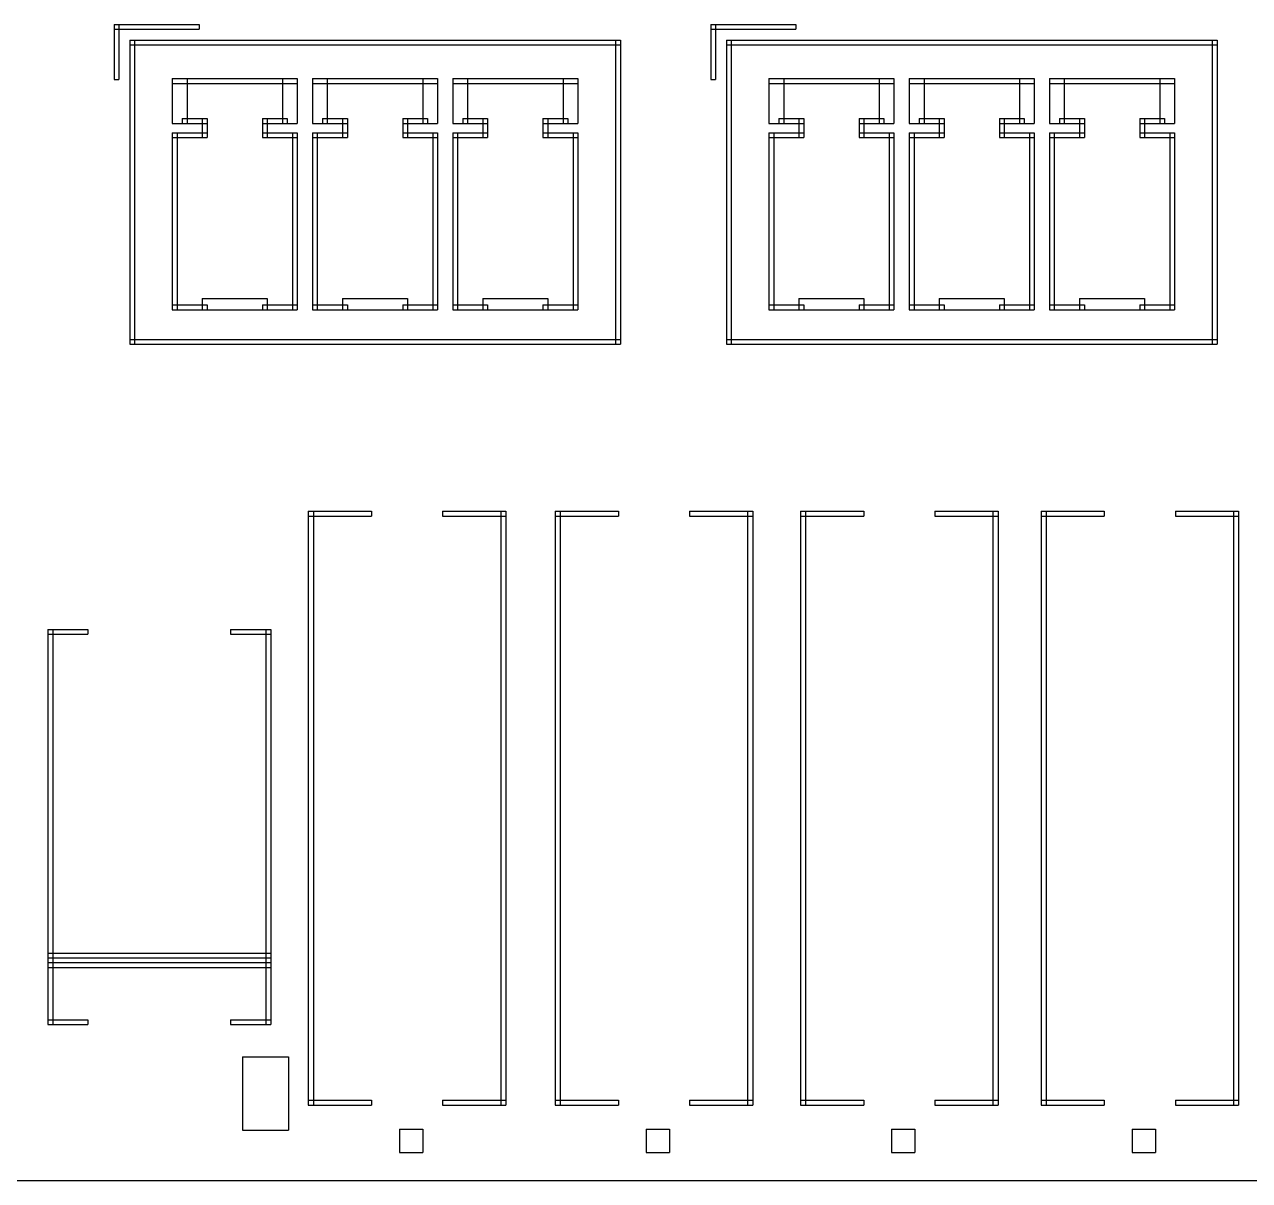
# Model space of a CAD drawing. Header units: metres. Extents: x 0 to 5834, y -4040 to 50.
# Drawn here: x 1716 to 2919, y -4040 to -2904 of the extents above; entities that cross this region are included whole.
import ezdxf

# ---------------------------------------------------------------- set-up
doc = ezdxf.new("R2010")
doc.units = ezdxf.units.M

msp = doc.modelspace()

# ---------------------------------------------------------------- linework, layer by layer
msp.add_line((0, -4039.968504), (5833.913386, -4039.968504))
at = {"layer": '1'}
for p, q in [((1803.53315, -2904.110236), (1886.997717, -2904.110236)), ((1803.53315, -2904.110236), (1803.53315, -2908.834646)), ((1803.53315, -2904.110236), (1808.257559, -2904.110236)), ((1803.53315, -2904.110236), (1803.53315, -2958.047244)), ((1803.53315, -2908.834646), (1886.997717, -2908.834646)), ((1808.257559, -2904.110236), (1808.257559, -2958.047244)), ((1886.997717, -2904.110236), (1886.997717, -2908.834646)), ((2389.582677, -2904.110236), (2394.307087, -2904.110236)), ((2389.582677, -2904.110236), (2389.582677, -2958.047244)), ((2389.582677, -2904.110236), (2473.047244, -2904.110236)), ((2389.582677, -2904.110236), (2389.582677, -2908.834646)), ((2389.582677, -2908.834646), (2473.047244, -2908.834646)), ((2394.307087, -2904.110236), (2394.307087, -2958.047244)), ((2473.047244, -2904.110236), (2473.047244, -2908.834646)), ((1818.88748, -2919.464567), (2300.777244, -2919.464567)), ((1818.88748, -2919.464567), (1818.88748, -2924.188976)), ((1818.88748, -2919.464567), (1823.61189, -2919.464567)), ((1818.88748, -2919.464567), (1818.88748, -3218.283465)), ((1823.61189, -2919.464567), (1823.61189, -3218.283465)), ((2296.052835, -2919.464567), (2300.777244, -2919.464567)), ((2296.052835, -2919.464567), (2296.052835, -3218.283465)), ((2300.777244, -2919.464567), (2300.777244, -2924.188976)), ((2300.777244, -2919.464567), (2300.777244, -3218.283465)), ((2404.937008, -2919.464567), (2409.661417, -2919.464567)), ((2404.937008, -2919.464567), (2404.937008, -3218.283465)), ((2404.937008, -2919.464567), (2886.826772, -2919.464567)), ((2404.937008, -2919.464567), (2404.937008, -2924.188976)), ((2409.661417, -2919.464567), (2409.661417, -3218.283465)), ((2882.102362, -2919.464567), (2886.826772, -2919.464567)), ((2882.102362, -2919.464567), (2882.102362, -3218.283465)), ((2886.826772, -2919.464567), (2886.826772, -2924.188976)), ((2886.826772, -2919.464567), (2886.826772, -3218.283465)), ((1818.88748, -2924.188976), (2300.777244, -2924.188976)), ((2404.937008, -2924.188976), (2886.826772, -2924.188976)), ((1803.53315, -2958.047244), (1808.257559, -2958.047244)), ((1860.619764, -2957.259843), (1983.454409, -2957.259843)), ((1860.619764, -2957.259843), (1860.619764, -2961.984252)), ((1860.619764, -2957.259843), (1875.186693, -2957.259843)), ((1860.619764, -2957.259843), (1860.619764, -3001.354331)), ((1875.186693, -2957.259843), (1875.186693, -3001.354331)), ((1968.88748, -2957.259843), (1983.454409, -2957.259843)), ((1968.88748, -2957.259843), (1968.88748, -3001.354331)), ((1983.454409, -2957.259843), (1983.454409, -2961.984252)), ((1983.454409, -2957.259843), (1983.454409, -3001.354331)), ((1998.415039, -2957.259843), (2012.981969, -2957.259843)), ((1998.415039, -2957.259843), (1998.415039, -3001.354331)), ((1998.415039, -2957.259843), (2121.249685, -2957.259843)), ((1998.415039, -2957.259843), (1998.415039, -2961.984252)), ((2012.981969, -2957.259843), (2012.981969, -3001.354331)), ((2106.682756, -2957.259843), (2121.249685, -2957.259843)), ((2106.682756, -2957.259843), (2106.682756, -3001.354331)), ((2121.249685, -2957.259843), (2121.249685, -3001.354331)), ((2121.249685, -2957.259843), (2121.249685, -2961.984252)), ((2136.210315, -2957.259843), (2259.044961, -2957.259843)), ((2136.210315, -2957.259843), (2136.210315, -2961.984252)), ((2136.210315, -2957.259843), (2150.777244, -2957.259843)), ((2136.210315, -2957.259843), (2136.210315, -3001.354331)), ((2150.777244, -2957.259843), (2150.777244, -3001.354331)), ((2244.478031, -2957.259843), (2259.044961, -2957.259843)), ((2244.478031, -2957.259843), (2244.478031, -3001.354331)), ((2259.044961, -2957.259843), (2259.044961, -3001.354331)), ((2259.044961, -2957.259843), (2259.044961, -2961.984252)), ((2389.582677, -2958.047244), (2394.307087, -2958.047244)), ((2446.669291, -2957.259843), (2569.503937, -2957.259843)), ((2446.669291, -2957.259843), (2446.669291, -2961.984252)), ((2446.669291, -2957.259843), (2461.23622, -2957.259843)), ((2446.669291, -2957.259843), (2446.669291, -3001.354331)), ((2461.23622, -2957.259843), (2461.23622, -3001.354331)), ((2554.937008, -2957.259843), (2569.503937, -2957.259843)), ((2554.937008, -2957.259843), (2554.937008, -3001.354331)), ((2569.503937, -2957.259843), (2569.503937, -3001.354331)), ((2569.503937, -2957.259843), (2569.503937, -2961.984252)), ((2584.464567, -2957.259843), (2707.299213, -2957.259843)), ((2584.464567, -2957.259843), (2584.464567, -2961.984252)), ((2584.464567, -2957.259843), (2599.031496, -2957.259843)), ((2584.464567, -2957.259843), (2584.464567, -3001.354331)), ((2599.031496, -2957.259843), (2599.031496, -3001.354331)), ((2692.732283, -2957.259843), (2707.299213, -2957.259843)), ((2692.732283, -2957.259843), (2692.732283, -3001.354331)), ((2707.299213, -2957.259843), (2707.299213, -3001.354331)), ((2707.299213, -2957.259843), (2707.299213, -2961.984252)), ((2722.259843, -2957.259843), (2845.094488, -2957.259843)), ((2722.259843, -2957.259843), (2722.259843, -2961.984252)), ((2722.259843, -2957.259843), (2736.826772, -2957.259843)), ((2722.259843, -2957.259843), (2722.259843, -3001.354331)), ((2736.826772, -2957.259843), (2736.826772, -3001.354331)), ((2830.527559, -2957.259843), (2845.094488, -2957.259843)), ((2830.527559, -2957.259843), (2830.527559, -3001.354331)), ((2845.094488, -2957.259843), (2845.094488, -3001.354331)), ((2845.094488, -2957.259843), (2845.094488, -2961.984252)), ((1860.619764, -2961.984252), (1983.454409, -2961.984252)), ((1998.415039, -2961.984252), (2121.249685, -2961.984252)), ((2136.210315, -2961.984252), (2259.044961, -2961.984252)), ((2446.669291, -2961.984252), (2569.503937, -2961.984252)), ((2584.464567, -2961.984252), (2707.299213, -2961.984252)), ((2722.259843, -2961.984252), (2845.094488, -2961.984252)), ((1860.619764, -3001.354331), (1875.186693, -3001.354331)), ((1870.462283, -2996.629921), (1894.871732, -2996.629921)), ((1870.462283, -2996.629921), (1870.462283, -3001.354331)), ((1870.462283, -3001.354331), (1894.871732, -3001.354331)), ((1890.147323, -2996.629921), (1894.871732, -2996.629921)), ((1890.147323, -2996.629921), (1890.147323, -3015.133858)), ((1894.871732, -2996.629921), (1894.871732, -3001.354331)), ((1894.871732, -2996.629921), (1894.871732, -3015.133858)), ((1949.202441, -2996.629921), (1953.92685, -2996.629921)), ((1949.202441, -2996.629921), (1949.202441, -3015.133858)), ((1949.202441, -2996.629921), (1973.61189, -2996.629921)), ((1949.202441, -2996.629921), (1949.202441, -3001.354331)), ((1949.202441, -3001.354331), (1973.61189, -3001.354331)), ((1953.92685, -2996.629921), (1953.92685, -3015.133858)), ((1968.88748, -3001.354331), (1983.454409, -3001.354331)), ((1973.61189, -2996.629921), (1973.61189, -3001.354331)), ((1998.415039, -3001.354331), (2012.981969, -3001.354331)), ((2008.257559, -2996.629921), (2032.667008, -2996.629921)), ((2008.257559, -2996.629921), (2008.257559, -3001.354331)), ((2008.257559, -3001.354331), (2032.667008, -3001.354331)), ((2027.942598, -2996.629921), (2032.667008, -2996.629921)), ((2027.942598, -2996.629921), (2027.942598, -3015.133858)), ((2032.667008, -2996.629921), (2032.667008, -3001.354331)), ((2032.667008, -2996.629921), (2032.667008, -3015.133858)), ((2086.997717, -2996.629921), (2111.407165, -2996.629921)), ((2086.997717, -2996.629921), (2086.997717, -3001.354331)), ((2086.997717, -2996.629921), (2091.722126, -2996.629921)), ((2086.997717, -2996.629921), (2086.997717, -3015.133858)), ((2086.997717, -3001.354331), (2111.407165, -3001.354331)), ((2091.722126, -2996.629921), (2091.722126, -3015.133858)), ((2106.682756, -3001.354331), (2121.249685, -3001.354331)), ((2111.407165, -2996.629921), (2111.407165, -3001.354331)), ((2136.210315, -3001.354331), (2150.777244, -3001.354331)), ((2146.052835, -2996.629921), (2170.462283, -2996.629921)), ((2146.052835, -2996.629921), (2146.052835, -3001.354331)), ((2146.052835, -3001.354331), (2170.462283, -3001.354331)), ((2165.737874, -2996.629921), (2170.462283, -2996.629921)), ((2165.737874, -2996.629921), (2165.737874, -3015.133858)), ((2170.462283, -2996.629921), (2170.462283, -3001.354331)), ((2170.462283, -2996.629921), (2170.462283, -3015.133858)), ((2224.792992, -2996.629921), (2229.517402, -2996.629921)), ((2224.792992, -2996.629921), (2224.792992, -3015.133858)), ((2224.792992, -2996.629921), (2249.202441, -2996.629921)), ((2224.792992, -2996.629921), (2224.792992, -3001.354331)), ((2224.792992, -3001.354331), (2249.202441, -3001.354331)), ((2229.517402, -2996.629921), (2229.517402, -3015.133858)), ((2244.478031, -3001.354331), (2259.044961, -3001.354331)), ((2249.202441, -2996.629921), (2249.202441, -3001.354331)), ((2446.669291, -3001.354331), (2461.23622, -3001.354331)), ((2456.511811, -2996.629921), (2480.92126, -2996.629921)), ((2456.511811, -2996.629921), (2456.511811, -3001.354331)), ((2456.511811, -3001.354331), (2480.92126, -3001.354331)), ((2476.19685, -2996.629921), (2480.92126, -2996.629921)), ((2476.19685, -2996.629921), (2476.19685, -3015.133858)), ((2480.92126, -2996.629921), (2480.92126, -3001.354331)), ((2480.92126, -2996.629921), (2480.92126, -3015.133858)), ((2535.251969, -2996.629921), (2559.661417, -2996.629921)), ((2535.251969, -2996.629921), (2535.251969, -3001.354331)), ((2535.251969, -2996.629921), (2539.976378, -2996.629921)), ((2535.251969, -2996.629921), (2535.251969, -3015.133858)), ((2535.251969, -3001.354331), (2559.661417, -3001.354331)), ((2539.976378, -2996.629921), (2539.976378, -3015.133858)), ((2554.937008, -3001.354331), (2569.503937, -3001.354331)), ((2559.661417, -2996.629921), (2559.661417, -3001.354331)), ((2584.464567, -3001.354331), (2599.031496, -3001.354331)), ((2594.307087, -2996.629921), (2618.716535, -2996.629921)), ((2594.307087, -2996.629921), (2594.307087, -3001.354331)), ((2594.307087, -3001.354331), (2618.716535, -3001.354331)), ((2613.992126, -2996.629921), (2618.716535, -2996.629921)), ((2613.992126, -2996.629921), (2613.992126, -3015.133858)), ((2618.716535, -2996.629921), (2618.716535, -3015.133858)), ((2618.716535, -2996.629921), (2618.716535, -3001.354331)), ((2673.047244, -2996.629921), (2697.456693, -2996.629921)), ((2673.047244, -2996.629921), (2673.047244, -3001.354331)), ((2673.047244, -2996.629921), (2677.771654, -2996.629921)), ((2673.047244, -2996.629921), (2673.047244, -3015.133858)), ((2673.047244, -3001.354331), (2697.456693, -3001.354331)), ((2677.771654, -2996.629921), (2677.771654, -3015.133858)), ((2692.732283, -3001.354331), (2707.299213, -3001.354331)), ((2697.456693, -2996.629921), (2697.456693, -3001.354331)), ((2722.259843, -3001.354331), (2736.826772, -3001.354331)), ((2732.102362, -2996.629921), (2756.511811, -2996.629921)), ((2732.102362, -2996.629921), (2732.102362, -3001.354331)), ((2732.102362, -3001.354331), (2756.511811, -3001.354331)), ((2751.787402, -2996.629921), (2756.511811, -2996.629921)), ((2751.787402, -2996.629921), (2751.787402, -3015.133858)), ((2756.511811, -2996.629921), (2756.511811, -3001.354331)), ((2756.511811, -2996.629921), (2756.511811, -3015.133858)), ((2810.84252, -2996.629921), (2835.251969, -2996.629921)), ((2810.84252, -2996.629921), (2810.84252, -3001.354331)), ((2810.84252, -2996.629921), (2815.566929, -2996.629921)), ((2810.84252, -2996.629921), (2810.84252, -3015.133858)), ((2810.84252, -3001.354331), (2835.251969, -3001.354331)), ((2815.566929, -2996.629921), (2815.566929, -3015.133858)), ((2830.527559, -3001.354331), (2845.094488, -3001.354331)), ((2835.251969, -2996.629921), (2835.251969, -3001.354331)), ((1860.619764, -3010.409449), (1894.871732, -3010.409449)), ((1860.619764, -3010.409449), (1860.619764, -3015.133858)), ((1860.619764, -3010.409449), (1865.344173, -3010.409449)), ((1860.619764, -3010.409449), (1860.619764, -3184.425197)), ((1860.619764, -3015.133858), (1894.871732, -3015.133858)), ((1865.344173, -3010.409449), (1865.344173, -3184.425197)), ((1890.147323, -3015.133858), (1894.871732, -3015.133858)), ((1894.871732, -3010.409449), (1894.871732, -3015.133858)), ((1949.202441, -3010.409449), (1983.454409, -3010.409449)), ((1949.202441, -3010.409449), (1949.202441, -3015.133858)), ((1949.202441, -3015.133858), (1953.92685, -3015.133858)), ((1949.202441, -3015.133858), (1983.454409, -3015.133858)), ((1978.73, -3010.409449), (1983.454409, -3010.409449)), ((1978.73, -3010.409449), (1978.73, -3184.425197)), ((1983.454409, -3010.409449), (1983.454409, -3184.425197)), ((1983.454409, -3010.409449), (1983.454409, -3015.133858)), ((1998.415039, -3010.409449), (2032.667008, -3010.409449)), ((1998.415039, -3010.409449), (1998.415039, -3015.133858)), ((1998.415039, -3010.409449), (2003.139449, -3010.409449)), ((1998.415039, -3010.409449), (1998.415039, -3184.425197)), ((1998.415039, -3015.133858), (2032.667008, -3015.133858)), ((2003.139449, -3010.409449), (2003.139449, -3184.425197)), ((2027.942598, -3015.133858), (2032.667008, -3015.133858)), ((2032.667008, -3010.409449), (2032.667008, -3015.133858)), ((2086.997717, -3010.409449), (2121.249685, -3010.409449)), ((2086.997717, -3010.409449), (2086.997717, -3015.133858)), ((2086.997717, -3015.133858), (2121.249685, -3015.133858)), ((2086.997717, -3015.133858), (2091.722126, -3015.133858)), ((2116.525276, -3010.409449), (2121.249685, -3010.409449)), ((2116.525276, -3010.409449), (2116.525276, -3184.425197)), ((2121.249685, -3010.409449), (2121.249685, -3184.425197)), ((2121.249685, -3010.409449), (2121.249685, -3015.133858)), ((2136.210315, -3010.409449), (2170.462283, -3010.409449)), ((2136.210315, -3010.409449), (2136.210315, -3015.133858)), ((2136.210315, -3010.409449), (2140.934724, -3010.409449)), ((2136.210315, -3010.409449), (2136.210315, -3184.425197)), ((2136.210315, -3015.133858), (2170.462283, -3015.133858)), ((2140.934724, -3010.409449), (2140.934724, -3184.425197)), ((2165.737874, -3015.133858), (2170.462283, -3015.133858)), ((2170.462283, -3010.409449), (2170.462283, -3015.133858)), ((2224.792992, -3010.409449), (2259.044961, -3010.409449)), ((2224.792992, -3010.409449), (2224.792992, -3015.133858)), ((2224.792992, -3015.133858), (2259.044961, -3015.133858)), ((2224.792992, -3015.133858), (2229.517402, -3015.133858)), ((2254.320551, -3010.409449), (2259.044961, -3010.409449)), ((2254.320551, -3010.409449), (2254.320551, -3184.425197)), ((2259.044961, -3010.409449), (2259.044961, -3015.133858)), ((2259.044961, -3010.409449), (2259.044961, -3184.425197)), ((2446.669291, -3010.409449), (2480.92126, -3010.409449)), ((2446.669291, -3010.409449), (2446.669291, -3015.133858)), ((2446.669291, -3010.409449), (2451.393701, -3010.409449)), ((2446.669291, -3010.409449), (2446.669291, -3184.425197)), ((2446.669291, -3015.133858), (2480.92126, -3015.133858)), ((2451.393701, -3010.409449), (2451.393701, -3184.425197)), ((2476.19685, -3015.133858), (2480.92126, -3015.133858)), ((2480.92126, -3010.409449), (2480.92126, -3015.133858)), ((2535.251969, -3010.409449), (2569.503937, -3010.409449)), ((2535.251969, -3010.409449), (2535.251969, -3015.133858)), ((2535.251969, -3015.133858), (2569.503937, -3015.133858)), ((2535.251969, -3015.133858), (2539.976378, -3015.133858)), ((2564.779528, -3010.409449), (2569.503937, -3010.409449)), ((2564.779528, -3010.409449), (2564.779528, -3184.425197)), ((2569.503937, -3010.409449), (2569.503937, -3015.133858)), ((2569.503937, -3010.409449), (2569.503937, -3184.425197)), ((2584.464567, -3010.409449), (2589.188976, -3010.409449)), ((2584.464567, -3010.409449), (2584.464567, -3184.425197)), ((2584.464567, -3010.409449), (2618.716535, -3010.409449)), ((2584.464567, -3010.409449), (2584.464567, -3015.133858)), ((2584.464567, -3015.133858), (2618.716535, -3015.133858)), ((2589.188976, -3010.409449), (2589.188976, -3184.425197)), ((2613.992126, -3015.133858), (2618.716535, -3015.133858)), ((2618.716535, -3010.409449), (2618.716535, -3015.133858)), ((2673.047244, -3010.409449), (2707.299213, -3010.409449)), ((2673.047244, -3010.409449), (2673.047244, -3015.133858)), ((2673.047244, -3015.133858), (2677.771654, -3015.133858)), ((2673.047244, -3015.133858), (2707.299213, -3015.133858)), ((2702.574803, -3010.409449), (2707.299213, -3010.409449)), ((2702.574803, -3010.409449), (2702.574803, -3184.425197)), ((2707.299213, -3010.409449), (2707.299213, -3015.133858)), ((2707.299213, -3010.409449), (2707.299213, -3184.425197)), ((2722.259843, -3010.409449), (2726.984252, -3010.409449)), ((2722.259843, -3010.409449), (2722.259843, -3184.425197)), ((2722.259843, -3010.409449), (2756.511811, -3010.409449)), ((2722.259843, -3010.409449), (2722.259843, -3015.133858)), ((2722.259843, -3015.133858), (2756.511811, -3015.133858)), ((2726.984252, -3010.409449), (2726.984252, -3184.425197)), ((2751.787402, -3015.133858), (2756.511811, -3015.133858)), ((2756.511811, -3010.409449), (2756.511811, -3015.133858)), ((2810.84252, -3010.409449), (2845.094488, -3010.409449)), ((2810.84252, -3010.409449), (2810.84252, -3015.133858)), ((2810.84252, -3015.133858), (2815.566929, -3015.133858)), ((2810.84252, -3015.133858), (2845.094488, -3015.133858)), ((2840.370079, -3010.409449), (2845.094488, -3010.409449)), ((2840.370079, -3010.409449), (2840.370079, -3184.425197)), ((2845.094488, -3010.409449), (2845.094488, -3184.425197)), ((2845.094488, -3010.409449), (2845.094488, -3015.133858)), ((1890.147323, -3173.476772), (1953.912953, -3173.476772)), ((1890.147323, -3173.476772), (1890.147323, -3184.425197)), ((1953.912953, -3173.476772), (1953.912953, -3184.425197)), ((2027.942598, -3173.476772), (2091.708228, -3173.476772)), ((2027.942598, -3173.476772), (2027.942598, -3184.425197)), ((2091.708228, -3173.476772), (2091.708228, -3184.425197)), ((2165.737874, -3173.476772), (2229.503504, -3173.476772)), ((2165.737874, -3173.476772), (2165.737874, -3184.425197)), ((2229.503504, -3173.476772), (2229.503504, -3184.425197)), ((2476.19685, -3173.476772), (2539.96248, -3173.476772)), ((2476.19685, -3173.476772), (2476.19685, -3184.425197)), ((2539.96248, -3173.476772), (2539.96248, -3184.425197)), ((2613.992126, -3173.476772), (2677.757756, -3173.476772)), ((2613.992126, -3173.476772), (2613.992126, -3184.425197)), ((2677.757756, -3173.476772), (2677.757756, -3184.425197)), ((2751.787402, -3173.476772), (2815.553031, -3173.476772)), ((2751.787402, -3173.476772), (2751.787402, -3184.425197)), ((2815.553031, -3173.476772), (2815.553031, -3184.425197)), ((1860.619764, -3179.700787), (1894.871732, -3179.700787)), ((1860.619764, -3179.700787), (1860.619764, -3184.425197)), ((1860.619764, -3184.425197), (1894.871732, -3184.425197)), ((1860.619764, -3184.425197), (1865.344173, -3184.425197)), ((1890.147323, -3184.425197), (1953.912953, -3184.425197)), ((1894.871732, -3179.700787), (1894.871732, -3184.425197)), ((1949.202441, -3179.700787), (1983.454409, -3179.700787)), ((1949.202441, -3179.700787), (1949.202441, -3184.425197)), ((1949.202441, -3184.425197), (1983.454409, -3184.425197)), ((1978.73, -3184.425197), (1983.454409, -3184.425197)), ((1983.454409, -3179.700787), (1983.454409, -3184.425197)), ((1998.415039, -3179.700787), (2032.667008, -3179.700787)), ((1998.415039, -3179.700787), (1998.415039, -3184.425197)), ((1998.415039, -3184.425197), (2032.667008, -3184.425197)), ((1998.415039, -3184.425197), (2003.139449, -3184.425197)), ((2027.942598, -3184.425197), (2091.708228, -3184.425197)), ((2032.667008, -3179.700787), (2032.667008, -3184.425197)), ((2086.997717, -3179.700787), (2121.249685, -3179.700787)), ((2086.997717, -3179.700787), (2086.997717, -3184.425197)), ((2086.997717, -3184.425197), (2121.249685, -3184.425197)), ((2116.525276, -3184.425197), (2121.249685, -3184.425197)), ((2121.249685, -3179.700787), (2121.249685, -3184.425197)), ((2136.210315, -3179.700787), (2170.462283, -3179.700787)), ((2136.210315, -3179.700787), (2136.210315, -3184.425197)), ((2136.210315, -3184.425197), (2170.462283, -3184.425197)), ((2136.210315, -3184.425197), (2140.934724, -3184.425197)), ((2165.737874, -3184.425197), (2229.503504, -3184.425197)), ((2170.462283, -3179.700787), (2170.462283, -3184.425197)), ((2224.792992, -3179.700787), (2259.044961, -3179.700787)), ((2224.792992, -3179.700787), (2224.792992, -3184.425197)), ((2224.792992, -3184.425197), (2259.044961, -3184.425197)), ((2254.320551, -3184.425197), (2259.044961, -3184.425197)), ((2259.044961, -3179.700787), (2259.044961, -3184.425197)), ((2446.669291, -3179.700787), (2480.92126, -3179.700787)), ((2446.669291, -3179.700787), (2446.669291, -3184.425197)), ((2446.669291, -3184.425197), (2451.393701, -3184.425197)), ((2446.669291, -3184.425197), (2480.92126, -3184.425197)), ((2476.19685, -3184.425197), (2539.96248, -3184.425197)), ((2480.92126, -3179.700787), (2480.92126, -3184.425197)), ((2535.251969, -3179.700787), (2569.503937, -3179.700787)), ((2535.251969, -3179.700787), (2535.251969, -3184.425197)), ((2535.251969, -3184.425197), (2569.503937, -3184.425197)), ((2564.779528, -3184.425197), (2569.503937, -3184.425197)), ((2569.503937, -3179.700787), (2569.503937, -3184.425197)), ((2584.464567, -3179.700787), (2618.716535, -3179.700787)), ((2584.464567, -3179.700787), (2584.464567, -3184.425197)), ((2584.464567, -3184.425197), (2618.716535, -3184.425197)), ((2584.464567, -3184.425197), (2589.188976, -3184.425197)), ((2613.992126, -3184.425197), (2677.757756, -3184.425197)), ((2618.716535, -3179.700787), (2618.716535, -3184.425197)), ((2673.047244, -3179.700787), (2707.299213, -3179.700787)), ((2673.047244, -3179.700787), (2673.047244, -3184.425197)), ((2673.047244, -3184.425197), (2707.299213, -3184.425197)), ((2702.574803, -3184.425197), (2707.299213, -3184.425197)), ((2707.299213, -3179.700787), (2707.299213, -3184.425197)), ((2722.259843, -3179.700787), (2756.511811, -3179.700787)), ((2722.259843, -3179.700787), (2722.259843, -3184.425197)), ((2722.259843, -3184.425197), (2726.984252, -3184.425197)), ((2722.259843, -3184.425197), (2756.511811, -3184.425197)), ((2751.787402, -3184.425197), (2815.553031, -3184.425197)), ((2756.511811, -3179.700787), (2756.511811, -3184.425197)), ((2810.84252, -3179.700787), (2845.094488, -3179.700787)), ((2810.84252, -3179.700787), (2810.84252, -3184.425197)), ((2810.84252, -3184.425197), (2845.094488, -3184.425197)), ((2840.370079, -3184.425197), (2845.094488, -3184.425197)), ((2845.094488, -3179.700787), (2845.094488, -3184.425197)), ((1818.88748, -3213.559055), (2300.777244, -3213.559055)), ((1818.88748, -3213.559055), (1818.88748, -3218.283465)), ((1818.88748, -3218.283465), (2300.777244, -3218.283465)), ((1818.88748, -3218.283465), (1823.61189, -3218.283465)), ((2296.052835, -3218.283465), (2300.777244, -3218.283465)), ((2300.777244, -3213.559055), (2300.777244, -3218.283465)), ((2404.937008, -3213.559055), (2886.826772, -3213.559055)), ((2404.937008, -3213.559055), (2404.937008, -3218.283465)), ((2404.937008, -3218.283465), (2409.661417, -3218.283465)), ((2404.937008, -3218.283465), (2886.826772, -3218.283465)), ((2882.102362, -3218.283465), (2886.826772, -3218.283465)), ((2886.826772, -3213.559055), (2886.826772, -3218.283465)), ((1994.271654, -3382.26378), (2056.358268, -3382.26378)), ((1994.271654, -3382.26378), (1994.271654, -3387.26378)), ((1994.271654, -3382.26378), (1999.271654, -3382.26378)), ((1994.271654, -3382.26378), (1994.271654, -3966.003937)), ((1994.271654, -3387.26378), (2056.358268, -3387.26378)), ((1999.271654, -3382.26378), (1999.271654, -3966.003937)), ((2056.358268, -3382.26378), (2056.358268, -3387.26378)), ((2126.161417, -3382.26378), (2188.248031, -3382.26378)), ((2126.161417, -3382.26378), (2126.161417, -3387.26378)), ((2126.161417, -3387.26378), (2188.248031, -3387.26378)), ((2183.248031, -3382.26378), (2188.248031, -3382.26378)), ((2183.248031, -3382.26378), (2183.248031, -3966.003937)), ((2188.248031, -3382.26378), (2188.248031, -3387.26378)), ((2188.248031, -3382.26378), (2188.248031, -3966.003937)), ((2236.791339, -3382.26378), (2241.791339, -3382.26378)), ((2236.791339, -3382.26378), (2236.791339, -3966.003937)), ((2236.791339, -3382.26378), (2298.877953, -3382.26378)), ((2236.791339, -3382.26378), (2236.791339, -3387.26378)), ((2236.791339, -3387.26378), (2298.877953, -3387.26378)), ((2241.791339, -3382.26378), (2241.791339, -3966.003937)), ((2298.877953, -3382.26378), (2298.877953, -3387.26378)), ((2368.681102, -3382.26378), (2430.767717, -3382.26378)), ((2368.681102, -3382.26378), (2368.681102, -3387.26378)), ((2368.681102, -3387.26378), (2430.767717, -3387.26378)), ((2425.767717, -3382.26378), (2430.767717, -3382.26378)), ((2425.767717, -3382.26378), (2425.767717, -3966.003937)), ((2430.767717, -3382.26378), (2430.767717, -3387.26378)), ((2430.767717, -3382.26378), (2430.767717, -3966.003937)), ((2477.73622, -3382.26378), (2539.822835, -3382.26378)), ((2477.73622, -3382.26378), (2477.73622, -3387.26378)), ((2477.73622, -3382.26378), (2482.73622, -3382.26378)), ((2477.73622, -3382.26378), (2477.73622, -3966.003937)), ((2477.73622, -3387.26378), (2539.822835, -3387.26378)), ((2482.73622, -3382.26378), (2482.73622, -3966.003937)), ((2539.822835, -3382.26378), (2539.822835, -3387.26378)), ((2609.625984, -3382.26378), (2671.712598, -3382.26378)), ((2609.625984, -3382.26378), (2609.625984, -3387.26378)), ((2609.625984, -3387.26378), (2671.712598, -3387.26378)), ((2666.712598, -3382.26378), (2671.712598, -3382.26378)), ((2666.712598, -3382.26378), (2666.712598, -3966.003937)), ((2671.712598, -3382.26378), (2671.712598, -3966.003937)), ((2671.712598, -3382.26378), (2671.712598, -3387.26378)), ((2713.976378, -3382.26378), (2718.976378, -3382.26378)), ((2713.976378, -3382.26378), (2713.976378, -3966.003937)), ((2713.976378, -3382.26378), (2776.062992, -3382.26378)), ((2713.976378, -3382.26378), (2713.976378, -3387.26378)), ((2713.976378, -3387.26378), (2776.062992, -3387.26378)), ((2718.976378, -3382.26378), (2718.976378, -3966.003937)), ((2776.062992, -3382.26378), (2776.062992, -3387.26378)), ((2845.866142, -3382.26378), (2907.952756, -3382.26378)), ((2845.866142, -3382.26378), (2845.866142, -3387.26378)), ((2845.866142, -3387.26378), (2907.952756, -3387.26378)), ((2902.952756, -3382.26378), (2907.952756, -3382.26378)), ((2902.952756, -3382.26378), (2902.952756, -3966.003937)), ((2907.952756, -3382.26378), (2907.952756, -3387.26378)), ((2907.952756, -3382.26378), (2907.952756, -3966.003937)), ((1738.503937, -3498.543307), (1743.228346, -3498.543307)), ((1738.503937, -3498.543307), (1738.503937, -3886.732283)), ((1738.503937, -3498.543307), (1777.874016, -3498.543307)), ((1738.503937, -3498.543307), (1738.503937, -3503.267717)), ((1743.228346, -3498.543307), (1743.228346, -3886.732283)), ((1777.874016, -3498.543307), (1777.874016, -3503.267717)), ((1918.031496, -3498.543307), (1957.401575, -3498.543307)), ((1918.031496, -3498.543307), (1918.031496, -3503.267717)), ((1952.677165, -3498.543307), (1957.401575, -3498.543307)), ((1952.677165, -3498.543307), (1952.677165, -3886.732283)), ((1957.401575, -3498.543307), (1957.401575, -3886.732283)), ((1957.401575, -3498.543307), (1957.401575, -3503.267717)), ((1738.503937, -3503.267717), (1777.874016, -3503.267717)), ((1918.031496, -3503.267717), (1957.401575, -3503.267717)), ((1738.503937, -3816.456693), (1957.401575, -3816.456693)), ((1738.503937, -3816.456693), (1738.503937, -3821.181102)), ((1738.503937, -3821.181102), (1957.401575, -3821.181102)), ((1738.503937, -3821.181102), (1738.503937, -3825.905512)), ((1738.503937, -3821.181102), (1957.401575, -3821.181102)), ((1738.503937, -3825.905512), (1957.401575, -3825.905512)), ((1738.503937, -3825.905512), (1957.401575, -3825.905512)), ((1738.503937, -3825.905512), (1738.503937, -3830.629921)), ((1957.401575, -3816.456693), (1957.401575, -3821.181102)), ((1957.401575, -3821.181102), (1957.401575, -3825.905512)), ((1957.401575, -3825.905512), (1957.401575, -3830.629921)), ((1738.503937, -3830.629921), (1957.401575, -3830.629921)), ((1738.503937, -3882.007874), (1777.874016, -3882.007874)), ((1738.503937, -3882.007874), (1738.503937, -3886.732283)), ((1777.874016, -3882.007874), (1777.874016, -3886.732283)), ((1918.031496, -3882.007874), (1957.401575, -3882.007874)), ((1918.031496, -3882.007874), (1918.031496, -3886.732283)), ((1957.401575, -3882.007874), (1957.401575, -3886.732283)), ((1738.503937, -3886.732283), (1777.874016, -3886.732283)), ((1738.503937, -3886.732283), (1743.228346, -3886.732283)), ((1918.031496, -3886.732283), (1957.401575, -3886.732283)), ((1952.677165, -3886.732283), (1957.401575, -3886.732283)), ((1929.661417, -3918.326772), (1974.937008, -3918.326772)), ((1929.661417, -3918.326772), (1929.661417, -3990.570866)), ((1974.937008, -3918.326772), (1974.937008, -3990.570866)), ((1994.271654, -3961.003937), (2056.358268, -3961.003937)), ((1994.271654, -3961.003937), (1994.271654, -3966.003937)), ((1994.271654, -3966.003937), (2056.358268, -3966.003937)), ((1994.271654, -3966.003937), (1999.271654, -3966.003937)), ((2056.358268, -3961.003937), (2056.358268, -3966.003937)), ((2126.161417, -3961.003937), (2188.248031, -3961.003937)), ((2126.161417, -3961.003937), (2126.161417, -3966.003937)), ((2126.161417, -3966.003937), (2188.248031, -3966.003937)), ((2183.248031, -3966.003937), (2188.248031, -3966.003937)), ((2188.248031, -3961.003937), (2188.248031, -3966.003937)), ((2236.791339, -3961.003937), (2298.877953, -3961.003937)), ((2236.791339, -3961.003937), (2236.791339, -3966.003937)), ((2236.791339, -3966.003937), (2241.791339, -3966.003937)), ((2236.791339, -3966.003937), (2298.877953, -3966.003937)), ((2298.877953, -3961.003937), (2298.877953, -3966.003937)), ((2368.681102, -3961.003937), (2430.767717, -3961.003937)), ((2368.681102, -3961.003937), (2368.681102, -3966.003937)), ((2368.681102, -3966.003937), (2430.767717, -3966.003937)), ((2425.767717, -3966.003937), (2430.767717, -3966.003937)), ((2430.767717, -3961.003937), (2430.767717, -3966.003937)), ((2477.73622, -3961.003937), (2539.822835, -3961.003937)), ((2477.73622, -3961.003937), (2477.73622, -3966.003937)), ((2477.73622, -3966.003937), (2539.822835, -3966.003937)), ((2477.73622, -3966.003937), (2482.73622, -3966.003937)), ((2539.822835, -3961.003937), (2539.822835, -3966.003937)), ((2609.625984, -3961.003937), (2671.712598, -3961.003937)), ((2609.625984, -3961.003937), (2609.625984, -3966.003937)), ((2609.625984, -3966.003937), (2671.712598, -3966.003937)), ((2666.712598, -3966.003937), (2671.712598, -3966.003937)), ((2671.712598, -3961.003937), (2671.712598, -3966.003937)), ((2713.976378, -3961.003937), (2776.062992, -3961.003937)), ((2713.976378, -3961.003937), (2713.976378, -3966.003937)), ((2713.976378, -3966.003937), (2776.062992, -3966.003937)), ((2713.976378, -3966.003937), (2718.976378, -3966.003937)), ((2776.062992, -3961.003937), (2776.062992, -3966.003937)), ((2845.866142, -3961.003937), (2907.952756, -3961.003937)), ((2845.866142, -3961.003937), (2845.866142, -3966.003937)), ((2845.866142, -3966.003937), (2907.952756, -3966.003937)), ((2902.952756, -3966.003937), (2907.952756, -3966.003937)), ((2907.952756, -3961.003937), (2907.952756, -3966.003937)), ((1929.661417, -3990.570866), (1974.937008, -3990.570866)), ((2083.723622, -3989.432283), (2106.670079, -3989.432283)), ((2083.723622, -3989.432283), (2083.723622, -4012.37874)), ((2106.670079, -3989.432283), (2106.670079, -4012.37874)), ((2326.243307, -3989.432283), (2349.189764, -3989.432283)), ((2326.243307, -3989.432283), (2326.243307, -4012.37874)), ((2349.189764, -3989.432283), (2349.189764, -4012.37874)), ((2567.188189, -3989.432283), (2590.134646, -3989.432283)), ((2567.188189, -3989.432283), (2567.188189, -4012.37874)), ((2590.134646, -3989.432283), (2590.134646, -4012.37874)), ((2803.428346, -3989.432283), (2826.374803, -3989.432283)), ((2803.428346, -3989.432283), (2803.428346, -4012.37874)), ((2826.374803, -3989.432283), (2826.374803, -4012.37874)), ((2083.723622, -4012.37874), (2106.670079, -4012.37874)), ((2326.243307, -4012.37874), (2349.189764, -4012.37874)), ((2567.188189, -4012.37874), (2590.134646, -4012.37874)), ((2803.428346, -4012.37874), (2826.374803, -4012.37874))]:
    msp.add_line(p, q, dxfattribs=at)

doc.saveas('drawing.dxf')
